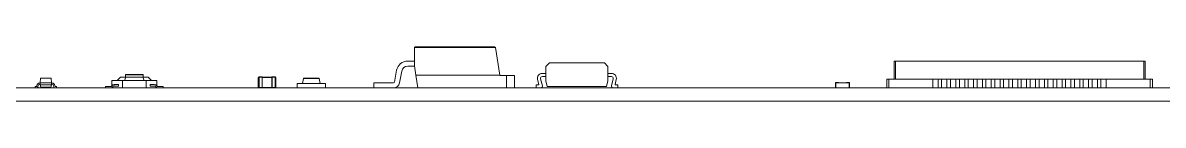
# Model space of a CAD drawing. Header units: millimetres. Extents: x 71 to 171, y 100 to 128.
# Drawn here: x 122.24 to 148, y 124.16 to 125.4 of the extents above; entities that cross this region are included whole.
import ezdxf

# ---------------------------------------------------------------- set-up
doc = ezdxf.new("R2010")
doc.units = ezdxf.units.MM

msp = doc.modelspace()

# ---------------------------------------------------------------- linework, layer by layer
at = {"color": 7, "linetype": 'Continuous', "lineweight": 15}
for p, q in [((131.103, 125.396), (131.083, 125.379)), ((131.083, 125.379), (131.083, 125.376)), ((132.914, 125.379), (131.083, 125.379)), ((131.083, 124.962), (131.083, 125.376)), ((131.103, 125.396), (132.894, 125.396)), ((132.914, 125.379), (132.894, 125.396)), ((133.013, 124.752), (132.914, 125.379)), ((131.083, 125.072), (130.934, 125.072)), ((131.083, 124.962), (131.116, 124.752)), ((131.083, 124.956), (131.083, 124.962)), ((134.136, 125.032), (134.056, 124.952)), ((134.136, 125.032), (135.376, 125.032)), ((135.456, 124.952), (135.376, 125.032)), ((141.92, 124.662), (141.92, 125.072)), ((141.92, 125.072), (141.95, 125.072)), ((141.95, 125.072), (141.95, 124.662)), ((141.95, 125.072), (147.562, 125.072)), ((147.562, 124.662), (147.562, 125.072)), ((147.562, 125.072), (147.592, 125.072)), ((147.592, 125.072), (147.592, 124.662)), ((124.37, 124.634), (124.441, 124.705)), ((124.441, 124.705), (124.567, 124.705)), ((124.537, 124.634), (124.567, 124.705)), ((124.556, 124.756), (124.556, 124.705)), ((124.566, 124.766), (124.946, 124.766)), ((124.567, 124.705), (124.945, 124.705)), ((124.975, 124.634), (124.945, 124.705)), ((124.945, 124.705), (125.071, 124.705)), ((124.956, 124.705), (124.956, 124.756)), ((125.071, 124.705), (125.142, 124.634)), ((127.556, 124.692), (127.576, 124.712)), ((127.576, 124.704), (127.556, 124.692)), ((127.576, 124.704), (127.576, 124.712)), ((127.576, 124.712), (127.644, 124.712)), ((127.644, 124.704), (127.576, 124.704)), ((127.576, 124.704), (127.576, 124.47)), ((127.644, 124.704), (127.644, 124.712)), ((127.644, 124.47), (127.644, 124.704)), ((127.644, 124.704), (127.646, 124.704)), ((127.646, 124.71), (127.646, 124.704)), ((127.646, 124.709), (127.866, 124.709)), ((127.646, 124.704), (127.646, 124.47)), ((127.866, 124.704), (127.866, 124.71)), ((127.866, 124.47), (127.866, 124.704)), ((127.868, 124.704), (127.866, 124.704)), ((127.868, 124.712), (127.868, 124.704)), ((127.868, 124.712), (127.936, 124.712)), ((127.868, 124.704), (127.868, 124.47)), ((127.936, 124.704), (127.868, 124.704)), ((127.936, 124.712), (127.936, 124.704)), ((127.936, 124.712), (127.956, 124.692)), ((127.936, 124.47), (127.936, 124.704)), ((127.956, 124.692), (127.936, 124.704)), ((130.682, 124.862), (130.633, 124.597)), ((130.796, 124.841), (130.747, 124.576)), ((131.083, 124.956), (130.934, 124.956)), ((131.116, 124.752), (131.162, 124.462)), ((133.013, 124.752), (131.116, 124.752)), ((133.013, 124.752), (133.013, 124.742)), ((133.163, 124.742), (133.013, 124.742)), ((133.163, 124.462), (133.163, 124.742)), ((133.163, 124.742), (133.343, 124.742)), ((133.343, 124.742), (133.343, 124.462)), ((134.056, 124.792), (133.975, 124.792)), ((134.056, 124.722), (133.975, 124.722)), ((134.056, 124.952), (134.056, 124.622)), ((135.456, 124.952), (135.456, 124.622)), ((135.456, 124.792), (135.537, 124.792)), ((135.456, 124.722), (135.537, 124.722)), ((70.756, 124.462), (170.756, 124.462)), ((122.516, 124.462), (122.516, 124.492)), ((122.546, 124.492), (122.516, 124.492)), ((122.553, 124.519), (122.55, 124.495)), ((122.583, 124.515), (122.579, 124.488)), ((122.626, 124.572), (122.613, 124.572)), ((122.626, 124.542), (122.613, 124.542)), ((122.626, 124.582), (122.638, 124.682)), ((122.886, 124.582), (122.626, 124.582)), ((122.626, 124.582), (122.626, 124.534)), ((122.626, 124.534), (122.886, 124.534)), ((122.64, 124.482), (122.626, 124.534)), ((122.638, 124.682), (122.874, 124.682)), ((122.872, 124.482), (122.64, 124.482)), ((122.886, 124.534), (122.872, 124.482)), ((122.874, 124.682), (122.886, 124.582)), ((122.886, 124.582), (122.886, 124.534)), ((122.886, 124.572), (122.901, 124.572)), ((122.886, 124.542), (122.901, 124.542)), ((122.931, 124.517), (122.936, 124.486)), ((122.96, 124.522), (122.965, 124.495)), ((122.969, 124.492), (122.996, 124.492)), ((122.996, 124.492), (122.996, 124.462)), ((124.106, 124.492), (124.208, 124.492)), ((124.106, 124.462), (124.106, 124.492)), ((124.248, 124.634), (124.248, 124.512)), ((124.248, 124.634), (124.487, 124.634)), ((124.248, 124.47), (124.248, 124.462)), ((124.398, 124.538), (124.309, 124.538)), ((124.398, 124.507), (124.309, 124.507)), ((124.398, 124.538), (124.398, 124.507)), ((124.487, 124.634), (124.487, 124.462)), ((124.487, 124.634), (125.025, 124.634)), ((125.025, 124.634), (125.025, 124.462)), ((125.025, 124.634), (125.264, 124.634)), ((125.114, 124.507), (125.114, 124.538)), ((125.114, 124.538), (125.203, 124.538)), ((125.114, 124.507), (125.203, 124.507)), ((125.264, 124.634), (125.264, 124.512)), ((125.264, 124.47), (125.264, 124.462)), ((125.406, 124.492), (125.305, 124.492)), ((125.406, 124.462), (125.406, 124.492)), ((127.556, 124.482), (127.556, 124.692)), ((127.576, 124.462), (127.556, 124.482)), ((127.556, 124.482), (127.576, 124.47)), ((127.576, 124.462), (127.576, 124.47)), ((127.576, 124.47), (127.644, 124.47)), ((127.644, 124.462), (127.644, 124.47)), ((127.644, 124.47), (127.646, 124.47)), ((127.866, 124.703), (127.646, 124.703)), ((127.646, 124.471), (127.866, 124.471)), ((127.646, 124.47), (127.646, 124.464)), ((127.866, 124.465), (127.646, 124.465)), ((127.868, 124.47), (127.866, 124.47)), ((127.866, 124.464), (127.866, 124.47)), ((127.868, 124.47), (127.936, 124.47)), ((127.868, 124.47), (127.868, 124.462)), ((127.936, 124.47), (127.956, 124.482)), ((127.956, 124.482), (127.936, 124.462)), ((127.936, 124.47), (127.936, 124.462)), ((127.956, 124.692), (127.956, 124.482)), ((128.436, 124.566), (128.556, 124.566)), ((128.436, 124.566), (128.436, 124.564)), ((128.436, 124.564), (129.076, 124.564)), ((128.436, 124.564), (128.436, 124.464)), ((128.436, 124.462), (128.436, 124.464)), ((128.436, 124.464), (129.076, 124.464)), ((128.556, 124.564), (128.579, 124.674)), ((128.556, 124.566), (128.556, 124.564)), ((128.916, 124.564), (128.556, 124.564)), ((128.556, 124.462), (128.556, 124.464)), ((128.58, 124.676), (128.579, 124.674)), ((128.933, 124.674), (128.579, 124.674)), ((128.58, 124.676), (128.589, 124.684)), ((128.923, 124.684), (128.589, 124.684)), ((128.716, 124.464), (128.716, 124.462)), ((128.716, 124.464), (128.756, 124.464)), ((128.756, 124.464), (128.756, 124.462)), ((128.796, 124.464), (128.796, 124.462)), ((128.916, 124.564), (128.916, 124.566)), ((128.916, 124.566), (128.956, 124.566)), ((128.916, 124.566), (128.956, 124.566)), ((128.916, 124.564), (128.956, 124.564)), ((128.933, 124.676), (128.923, 124.684)), ((128.933, 124.676), (128.933, 124.674)), ((128.956, 124.566), (128.933, 124.674)), ((128.956, 124.566), (128.956, 124.564)), ((128.956, 124.566), (129.076, 124.566)), ((128.956, 124.462), (128.956, 124.464)), ((129.076, 124.566), (129.076, 124.564)), ((129.076, 124.564), (129.076, 124.464)), ((129.076, 124.462), (129.076, 124.464)), ((130.61, 124.578), (130.168, 124.578)), ((130.168, 124.578), (130.168, 124.462)), ((133.836, 124.462), (133.836, 124.532)), ((133.886, 124.532), (133.836, 124.532)), ((133.868, 124.655), (133.896, 124.544)), ((133.936, 124.672), (133.976, 124.511)), ((134.056, 124.622), (134.086, 124.492)), ((134.086, 124.492), (135.426, 124.492)), ((135.426, 124.492), (135.456, 124.622)), ((135.576, 124.672), (135.536, 124.511)), ((135.644, 124.655), (135.616, 124.544)), ((135.626, 124.532), (135.676, 124.532)), ((135.676, 124.462), (135.676, 124.532)), ((140.602, 124.584), (140.596, 124.578)), ((140.596, 124.578), (140.596, 124.462)), ((140.602, 124.462), (140.602, 124.584)), ((140.602, 124.584), (140.612, 124.584)), ((140.612, 124.584), (140.612, 124.582)), ((140.612, 124.584), (140.668, 124.584)), ((140.612, 124.582), (140.668, 124.582)), ((140.668, 124.584), (140.668, 124.582)), ((140.668, 124.582), (140.668, 124.582)), ((140.668, 124.582), (140.844, 124.582)), ((140.844, 124.582), (140.844, 124.584)), ((140.844, 124.584), (140.9, 124.584)), ((140.844, 124.582), (140.844, 124.582)), ((140.844, 124.582), (140.9, 124.582)), ((140.9, 124.582), (140.9, 124.584)), ((140.9, 124.584), (140.91, 124.584)), ((140.91, 124.584), (140.91, 124.462)), ((140.916, 124.578), (140.91, 124.584)), ((140.916, 124.578), (140.916, 124.462)), ((141.756, 124.462), (141.756, 124.662)), ((141.756, 124.662), (141.806, 124.662)), ((141.806, 124.662), (141.806, 124.462)), ((141.806, 124.662), (142.796, 124.662)), ((142.796, 124.462), (142.796, 124.662)), ((142.916, 124.662), (142.796, 124.662)), ((142.916, 124.662), (142.916, 124.462)), ((142.916, 124.662), (142.996, 124.662)), ((142.996, 124.462), (142.996, 124.662)), ((143.116, 124.662), (142.996, 124.662)), ((143.116, 124.662), (143.116, 124.462)), ((143.116, 124.662), (143.196, 124.662)), ((143.196, 124.462), (143.196, 124.662)), ((143.316, 124.662), (143.196, 124.662)), ((143.316, 124.662), (143.316, 124.462)), ((143.316, 124.662), (143.396, 124.662)), ((143.396, 124.462), (143.396, 124.662)), ((143.516, 124.662), (143.396, 124.662)), ((143.516, 124.662), (143.516, 124.462)), ((143.516, 124.662), (143.596, 124.662)), ((143.596, 124.462), (143.596, 124.662)), ((143.716, 124.662), (143.596, 124.662)), ((143.716, 124.662), (143.716, 124.462)), ((143.716, 124.662), (143.796, 124.662)), ((143.796, 124.462), (143.796, 124.662)), ((143.916, 124.662), (143.796, 124.662)), ((143.916, 124.662), (143.916, 124.462)), ((143.916, 124.662), (143.996, 124.662)), ((143.996, 124.462), (143.996, 124.662)), ((144.116, 124.662), (143.996, 124.662)), ((144.116, 124.662), (144.116, 124.462)), ((144.116, 124.662), (144.196, 124.662)), ((144.196, 124.462), (144.196, 124.662)), ((144.316, 124.662), (144.196, 124.662)), ((144.316, 124.662), (144.316, 124.462)), ((144.316, 124.662), (144.396, 124.662)), ((144.396, 124.462), (144.396, 124.662)), ((144.516, 124.662), (144.396, 124.662)), ((144.516, 124.662), (144.516, 124.462)), ((144.516, 124.662), (144.596, 124.662)), ((144.596, 124.462), (144.596, 124.662)), ((144.716, 124.662), (144.596, 124.662)), ((144.716, 124.662), (144.716, 124.462)), ((144.716, 124.662), (144.796, 124.662)), ((144.796, 124.462), (144.796, 124.662)), ((144.916, 124.662), (144.796, 124.662)), ((144.916, 124.662), (144.916, 124.462)), ((144.916, 124.662), (144.996, 124.662)), ((144.996, 124.462), (144.996, 124.662)), ((145.116, 124.662), (144.996, 124.662)), ((145.116, 124.662), (145.116, 124.462)), ((145.116, 124.662), (145.196, 124.662)), ((145.196, 124.462), (145.196, 124.662)), ((145.316, 124.662), (145.196, 124.662)), ((145.316, 124.662), (145.316, 124.462)), ((145.316, 124.662), (145.396, 124.662)), ((145.396, 124.462), (145.396, 124.662)), ((145.516, 124.662), (145.396, 124.662)), ((145.516, 124.662), (145.516, 124.462)), ((145.516, 124.662), (145.596, 124.662)), ((145.596, 124.462), (145.596, 124.662)), ((145.716, 124.662), (145.596, 124.662)), ((145.716, 124.662), (145.716, 124.462)), ((145.716, 124.662), (145.796, 124.662)), ((145.796, 124.462), (145.796, 124.662)), ((145.916, 124.662), (145.796, 124.662)), ((145.916, 124.662), (145.916, 124.462)), ((145.916, 124.662), (145.996, 124.662)), ((145.996, 124.462), (145.996, 124.662)), ((146.116, 124.662), (145.996, 124.662)), ((146.116, 124.662), (146.116, 124.462)), ((146.116, 124.662), (146.196, 124.662)), ((146.196, 124.462), (146.196, 124.662)), ((146.316, 124.662), (146.196, 124.662)), ((146.316, 124.662), (146.316, 124.462)), ((146.316, 124.662), (146.396, 124.662)), ((146.396, 124.462), (146.396, 124.662)), ((146.516, 124.662), (146.396, 124.662)), ((146.516, 124.662), (146.516, 124.462)), ((146.516, 124.662), (146.596, 124.662)), ((146.596, 124.462), (146.596, 124.662)), ((146.716, 124.662), (146.596, 124.662)), ((146.716, 124.662), (146.716, 124.462)), ((146.716, 124.662), (147.706, 124.662)), ((147.706, 124.462), (147.706, 124.662)), ((147.706, 124.662), (147.756, 124.662)), ((147.756, 124.662), (147.756, 124.462)), ((70.756, 124.162), (170.756, 124.162))]:
    msp.add_line(p, q, dxfattribs=at)
at = {"color": 8, "linetype": 'Continuous', "lineweight": 15}
msp.add_line((124.956, 124.756), (124.556, 124.756), dxfattribs=at)
at = {"color": 7, "linetype": 'Continuous', "lineweight": 15}
for centre, radius, start, end in [((130.934, 124.816), 0.256, 90, 169.5625), ((124.566, 124.756), 0.0102, 90, 180), ((124.946, 124.756), 0.0102, 0, 90), ((127.644, 124.71), 0.002, 0, 90), ((127.868, 124.71), 0.002, 90, 180), ((130.934, 124.816), 0.14, 90, 169.5625), ((133.975, 124.682), 0.11, 90, 193.9797), ((133.975, 124.682), 0.04, 90, 193.9797), ((135.537, 124.682), 0.11, 346.0203, 90), ((135.537, 124.682), 0.04, 346.0203, 90), ((122.546, 124.496), 0.004, 270, 352.875), ((122.55, 124.492), 0.03, 270, 352.875), ((122.613, 124.512), 0.06, 90, 172.875), ((122.613, 124.512), 0.03, 90, 172.875), ((122.901, 124.512), 0.06, 10.2438, 90), ((122.901, 124.512), 0.03, 10.2438, 90), ((122.966, 124.492), 0.03, 190.2438, 270), ((122.969, 124.496), 0.004, 190.2438, 270), ((127.644, 124.464), 0.002, 270, 0), ((127.868, 124.464), 0.002, 180, 270), ((130.61, 124.602), 0.024, 270, 349.5625), ((130.61, 124.602), 0.14, 270, 349.5625), ((133.886, 124.542), 0.01, 270, 13.9797), ((133.937, 124.502), 0.04, 270, 13.9797), ((135.575, 124.502), 0.04, 166.0203, 270), ((135.626, 124.542), 0.01, 166.0203, 270)]:
    msp.add_arc(centre, radius, start, end, dxfattribs=at)
for points, knots in [([(124.309, 124.538), (124.301, 124.537), (124.285, 124.536), (124.264, 124.529), (124.251, 124.516), (124.245, 124.506), (124.239, 124.5), (124.233, 124.495), (124.222, 124.493), (124.213, 124.492), (124.208, 124.492)], [0, 0, 0, 0, 0.217686, 0.41236, 0.55677, 0.661059, 0.720126, 0.776499, 0.862874, 1, 1, 1, 1]), ([(124.309, 124.507), (124.301, 124.507), (124.289, 124.507), (124.275, 124.498), (124.268, 124.487), (124.259, 124.476), (124.245, 124.468), (124.227, 124.463), (124.214, 124.462), (124.208, 124.462)], [0, 0, 0, 0, 0.202739, 0.300918, 0.42486, 0.530499, 0.664148, 0.828914, 1, 1, 1, 1]), ([(125.203, 124.538), (125.212, 124.537), (125.228, 124.536), (125.249, 124.529), (125.261, 124.516), (125.268, 124.506), (125.273, 124.5), (125.28, 124.495), (125.291, 124.493), (125.299, 124.492), (125.305, 124.492)], [0, 0, 0, 0, 0.217686, 0.41236, 0.55677, 0.661059, 0.720126, 0.776499, 0.862874, 1, 1, 1, 1]), ([(125.203, 124.507), (125.211, 124.507), (125.223, 124.507), (125.237, 124.498), (125.244, 124.487), (125.253, 124.476), (125.267, 124.468), (125.285, 124.463), (125.298, 124.462), (125.305, 124.462)], [0, 0, 0, 0, 0.202739, 0.300918, 0.42486, 0.530499, 0.664148, 0.828914, 1, 1, 1, 1])]:
    msp.add_open_spline(points, degree=3, knots=knots, dxfattribs=at)

doc.saveas('drawing.dxf')
